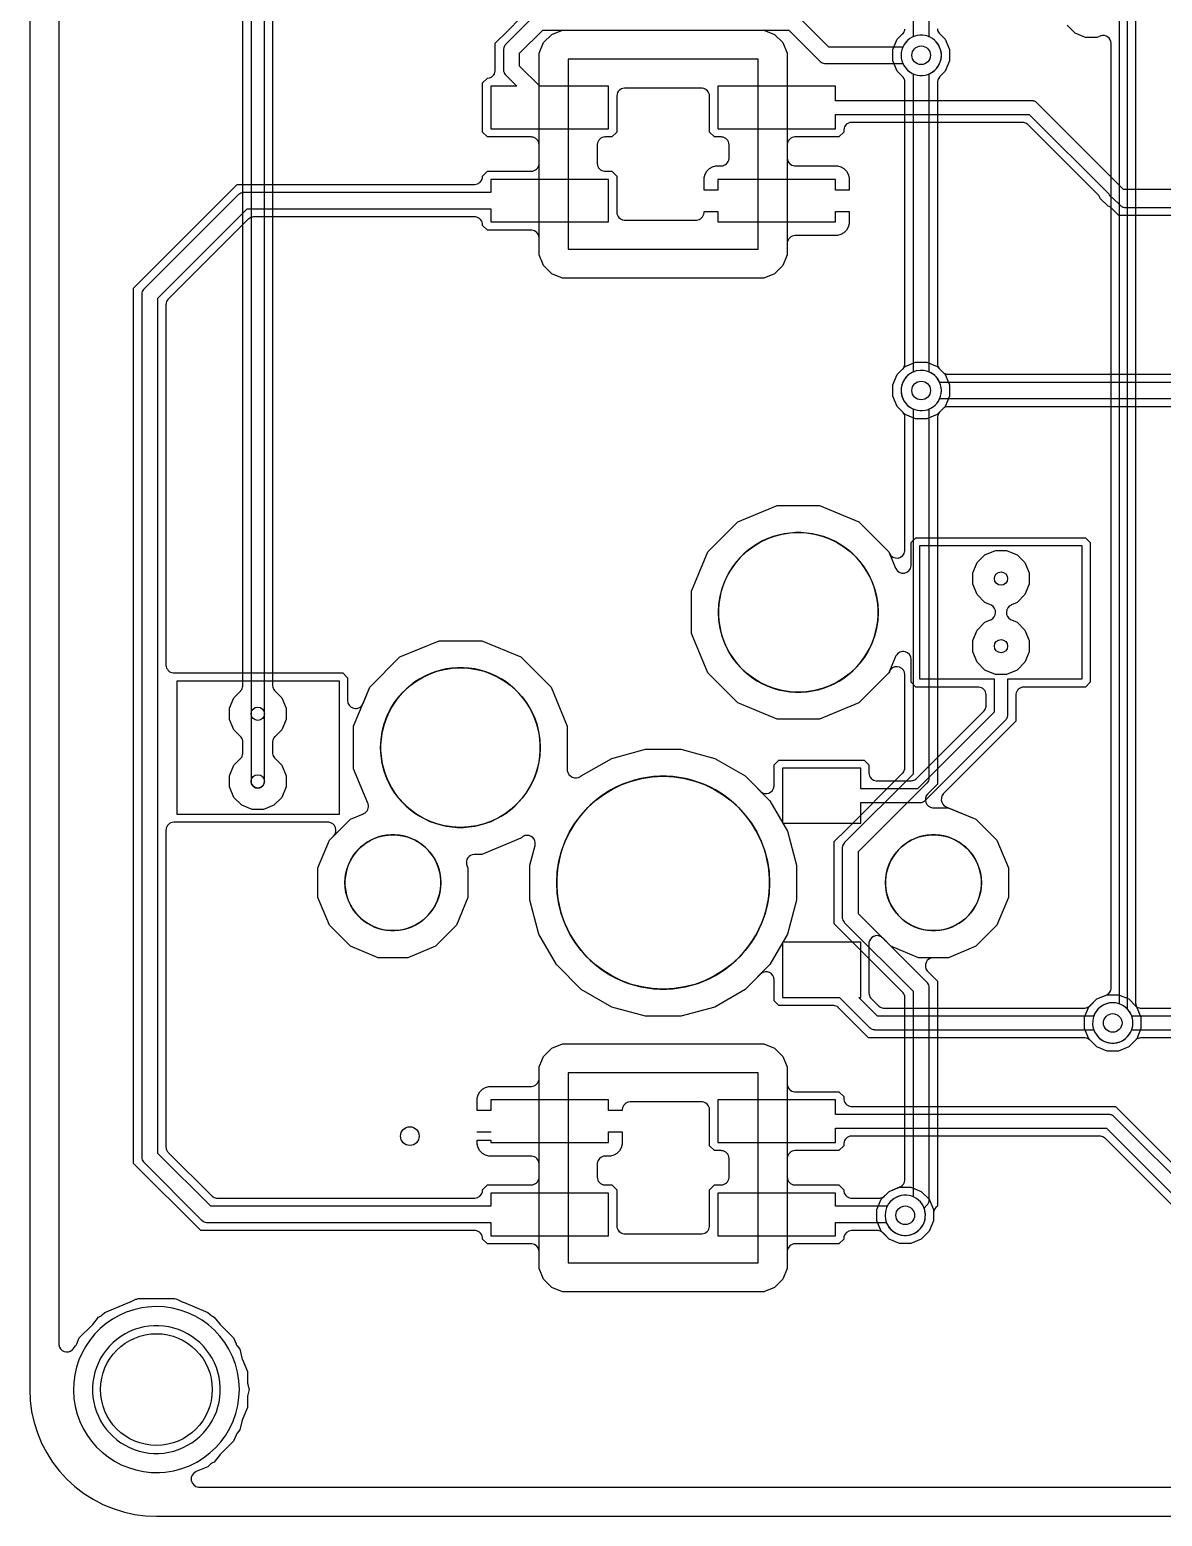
# Model space of a CAD drawing. Header units: millimetres. Extents: x 7.1 to 88.1, y 7.1 to 104.8.
# Drawn here: x 7.14 to 28.43, y 7.14 to 35.08 of the extents above; entities that cross this region are included whole.
import ezdxf

# ---------------------------------------------------------------- set-up
doc = ezdxf.new("R2010")
doc.units = ezdxf.units.MM

msp = doc.modelspace()

# ---------------------------------------------------------------- linework, layer by layer
at = {"layer": '16_copper'}
for points in [[(7.69, 81.446), (7.69, 10.384), (7.691, 10.373), (7.691, 10.363, 0.599428), (7.943, 10.27), (7.951, 10.277), (7.956, 10.283), (7.958, 10.284), (7.959, 10.285), (7.961, 10.288), (8.007, 10.346, 0.044492), (8.022, 10.369), (8.023, 10.371), (8.024, 10.372), (8.025, 10.374), (8.029, 10.383), (8.075, 10.494), (8.317, 10.736), (8.317, 10.736), (8.318, 10.737), (8.328, 10.748), (8.439, 10.887), (8.472, 10.903, 0.05857), (8.502, 10.922), (8.514, 10.933), (8.556, 10.975), (9.018, 11.166), (9.02, 11.167), (9.026, 11.17), (9.139, 11.224), (9.139, 11.224, 0.046958), (9.169, 11.23), (9.184, 11.235), (9.185, 11.235), (9.865, 11.235), (9.866, 11.235, 0.068651), (9.909, 11.224), (9.911, 11.224), (10.024, 11.17), (10.026, 11.169), (10.032, 11.166), (10.494, 10.975), (10.536, 10.933, 0.007853), (10.54, 10.929), (10.542, 10.928), (10.542, 10.927), (10.545, 10.925), (10.55, 10.922), (10.56, 10.913), (10.562, 10.912), (10.564, 10.911), (10.578, 10.903), (10.611, 10.887), (10.722, 10.748), (10.722, 10.748), (10.723, 10.747), (10.733, 10.736), (10.975, 10.494), (11.021, 10.383), (11.027, 10.371), (11.034, 10.359), (11.035, 10.357), (11.036, 10.356), (11.037, 10.354), (11.043, 10.346), (11.095, 10.281), (11.13, 10.124), (11.132, 10.12), (11.133, 10.115), (11.138, 10.1), (11.235, 9.865), (11.235, 9.681), (11.236, 9.672), (11.237, 9.663), (11.238, 9.653), (11.239, 9.651), (11.239, 9.65), (11.239, 9.648), (11.267, 9.525), (11.239, 9.402), (11.238, 9.393), (11.238, 9.391), (11.237, 9.389), (11.237, 9.389), (11.236, 9.384), (11.236, 9.374), (11.235, 9.372), (11.236, 9.371), (11.235, 9.369), (11.235, 9.185), (11.138, 8.95), (11.137, 8.945), (11.135, 8.941), (11.13, 8.926), (11.095, 8.769), (11.043, 8.704, 0.044499), (11.028, 8.681), (11.027, 8.679), (11.026, 8.678), (11.025, 8.676), (11.021, 8.667), (10.975, 8.556), (10.733, 8.314), (10.733, 8.314), (10.732, 8.313), (10.722, 8.302), (10.611, 8.163), (10.578, 8.147, 0.05857), (10.548, 8.128), (10.536, 8.117), (10.494, 8.075), (10.272, 7.983), (10.271, 7.983), (10.27, 7.982, 0.773607), (10.315, 7.691), (10.33, 7.69), (84.92, 7.69)], [(29.067, 12.538), (27.362, 14.243), (27.357, 14.247), (27.353, 14.251, 0.153125), (27.27, 14.287), (27.254, 14.288), (22.596, 14.288), (22.592, 14.287), (22.588, 14.288, 0.370187), (22.444, 14.151), (22.443, 14.135), (22.443, 14.104), (22.354, 14.015), (21.534, 14.015), (21.531, 14.014), (21.527, 14.015, 0.370187), (21.383, 13.878), (21.382, 13.862), (21.382, 13.522), (21.382, 13.518), (21.382, 13.514, 0.370187), (21.519, 13.37), (21.534, 13.37), (22.354, 13.37), (22.443, 13.28), (22.443, 13.274, 0.384459), (22.58, 13.123), (22.596, 13.122), (23.108, 13.122), (23.114, 13.123), (23.12, 13.122, 0.153128), (23.205, 13.156), (23.216, 13.167), (23.299, 13.25), (23.494, 13.331), (23.706, 13.331), (23.901, 13.25), (24.05, 13.101), (24.131, 12.906), (24.131, 12.694), (24.05, 12.499), (23.901, 12.35), (23.706, 12.269), (23.494, 12.269), (23.299, 12.35), (23.182, 12.468), (23.177, 12.471), (23.173, 12.476, 0.153125), (23.09, 12.512), (23.074, 12.512), (22.596, 12.512), (22.592, 12.512), (22.588, 12.512, 0.334692), (22.448, 12.394), (22.445, 12.383), (22.445, 12.379), (22.444, 12.376), (22.443, 12.36), (22.443, 12.354), (22.354, 12.265), (21.534, 12.265), (21.531, 12.264), (21.527, 12.265, 0.370187), (21.383, 12.128), (21.382, 12.112), (21.382, 11.798), (21.299, 11.597), (21.145, 11.443), (20.945, 11.36), (17.155, 11.36), (16.955, 11.443), (16.801, 11.597), (16.718, 11.798), (16.718, 12.112), (16.718, 12.115), (16.718, 12.117), (16.718, 12.118), (16.718, 12.12, 0.370187), (16.581, 12.264), (16.566, 12.265), (15.746, 12.265), (15.657, 12.354), (15.657, 12.36, 0.384459), (15.52, 12.512), (15.504, 12.512), (10.357, 12.512), (9.095, 13.774), (9.095, 30.226), (11.041, 32.172), (15.504, 32.172), (15.508, 32.172), (15.512, 32.172, 0.334692), (15.652, 32.29), (15.655, 32.301), (15.655, 32.305), (15.656, 32.309), (15.657, 32.324), (15.657, 32.33), (15.746, 32.42), (16.566, 32.42), (16.569, 32.42), (16.573, 32.42, 0.370187), (16.717, 32.556), (16.718, 32.572), (16.718, 32.912), (16.718, 32.916), (16.718, 32.92, 0.370187), (16.581, 33.064), (16.566, 33.065), (15.746, 33.065), (15.657, 33.154), (15.657, 34.08), (15.746, 34.17), (15.747, 34.17), (15.75, 34.17, 0.370187), (15.894, 34.306), (15.895, 34.322), (15.895, 34.826), (16.118, 35.049), (16.118, 35.049), (16.377, 35.308)], [(16.619, 35.334), (16.092, 34.808), (16.089, 34.803), (16.084, 34.799, 0.153125), (16.048, 34.716), (16.048, 34.7), (16.048, 34.334), (16.048, 34.328), (16.048, 34.323, 0.153128), (16.082, 34.238), (16.092, 34.226), (16.301, 34.017), (15.809, 34.017), (15.809, 33.217), (18.025, 33.217), (18.025, 34.017), (16.733, 34.017), (16.352, 34.397), (16.352, 34.637), (16.79, 35.074), (21.41, 35.074), (21.992, 34.492), (21.997, 34.489), (22.001, 34.484, 0.153125), (22.084, 34.448), (22.1, 34.448), (23.554, 34.448), (23.56, 34.432, 1), (24.24, 34.768), (24.215, 34.811, 0.577351), (23.56, 34.768), (23.554, 34.752), (22.163, 34.752), (21.581, 35.334)], [(34.554, 31.588), (27.617, 31.588), (27.478, 31.727), (27.474, 31.73), (27.472, 31.732), (27.472, 31.732), (27.47, 31.735, 0.091281), (27.416, 31.764), (27.411, 31.765), (27.266, 31.911), (27.265, 31.912, 0.101417), (27.237, 31.967), (27.227, 31.978), (27.226, 31.979), (25.912, 33.293), (25.907, 33.297), (25.903, 33.301, 0.153125), (25.82, 33.337), (25.804, 33.338), (22.596, 33.338), (22.592, 33.337), (22.588, 33.338, 0.370187), (22.444, 33.201), (22.443, 33.185), (22.443, 33.154), (22.354, 33.065), (21.534, 33.065), (21.531, 33.064), (21.527, 33.065, 0.370187), (21.383, 32.928), (21.382, 32.912), (21.382, 32.674), (21.382, 32.67), (21.382, 32.666, 0.370187), (21.519, 32.522), (21.534, 32.521), (22.324, 32.521), (22.389, 32.504), (22.447, 32.47), (22.494, 32.423), (22.528, 32.365), (22.545, 32.301), (22.545, 32.067), (22.291, 32.067), (22.291, 32.267), (20.075, 32.267), (20.075, 32.067), (19.821, 32.067), (19.821, 32.301), (19.838, 32.365), (19.872, 32.423), (19.919, 32.47), (19.977, 32.504), (20.042, 32.521), (20.137, 32.521), (20.141, 32.522), (20.145, 32.521, 0.370187), (20.289, 32.658), (20.29, 32.674), (20.29, 32.912), (20.289, 32.916), (20.29, 32.92, 0.370187), (20.153, 33.064), (20.137, 33.065), (20.012, 33.065), (19.923, 33.154), (19.923, 33.83), (19.922, 33.833), (19.922, 33.837, 0.370187), (19.786, 33.981), (19.77, 33.982), (18.33, 33.982), (18.326, 33.982), (18.322, 33.982, 0.370187), (18.178, 33.845), (18.177, 33.83), (18.177, 33.154), (18.088, 33.065), (17.963, 33.065), (17.959, 33.064), (17.955, 33.065, 0.370187), (17.811, 32.928), (17.81, 32.912), (17.81, 32.572), (17.811, 32.568), (17.81, 32.564, 0.370187), (17.947, 32.42), (17.963, 32.42), (18.088, 32.42), (18.177, 32.33), (18.177, 31.655), (18.178, 31.651), (18.178, 31.647, 0.370187), (18.314, 31.503), (18.33, 31.502), (19.669, 31.502), (19.672, 31.503), (19.676, 31.503, 0.370187), (19.82, 31.639), (19.821, 31.655), (19.821, 31.667), (20.075, 31.667), (20.075, 31.467), (22.291, 31.467), (22.291, 31.667), (22.545, 31.667), (22.545, 31.434), (22.528, 31.369), (22.494, 31.311), (22.447, 31.264), (22.389, 31.23), (22.324, 31.213), (21.534, 31.213), (21.531, 31.213), (21.527, 31.213, 0.370187), (21.383, 31.076), (21.382, 31.061), (21.382, 30.848), (21.299, 30.647), (21.145, 30.493), (20.945, 30.41), (17.155, 30.41), (16.955, 30.493), (16.801, 30.647), (16.718, 30.848), (16.718, 31.162), (16.718, 31.165), (16.718, 31.167), (16.718, 31.168), (16.718, 31.17, 0.370187), (16.581, 31.314), (16.566, 31.315), (15.746, 31.315), (15.657, 31.404), (15.657, 31.41, 0.384459), (15.52, 31.562), (15.504, 31.562), (11.357, 31.562), (11.351, 31.562), (11.345, 31.562, 0.153128), (11.26, 31.528), (11.249, 31.518), (9.749, 30.018), (9.746, 30.014), (9.742, 30.01, 0.153125), (9.706, 29.926), (9.705, 29.911), (9.705, 23.145), (9.705, 23.141), (9.705, 23.137, 0.370187), (9.842, 22.993), (9.857, 22.992), (13.028, 22.992), (13.117, 22.903), (13.117, 22.479), (13.117, 22.478), (13.117, 22.477, 0.773611), (13.404, 22.406), (13.411, 22.421), (13.538, 22.727), (14.103, 23.292), (14.841, 23.598), (15.639, 23.598), (16.377, 23.292), (16.942, 22.727), (17.248, 21.989), (17.248, 21.163), (17.248, 21.161), (17.248, 21.159, 0.54334), (17.497, 21.045), (17.508, 21.055), (17.51, 21.057), (18.082, 21.387), (18.72, 21.558), (19.38, 21.558), (20.018, 21.387), (20.59, 21.057), (20.877, 20.77), (20.878, 20.769), (20.88, 20.767, 0.622974), (21.136, 20.862), (21.137, 20.878), (21.137, 21.267), (21.226, 21.356), (22.827, 21.356), (22.916, 21.267), (22.916, 21.117), (22.916, 21.113), (22.916, 21.109, 0.370187), (23.053, 20.965), (23.068, 20.964), (23.706, 20.964), (23.712, 20.965), (23.718, 20.965, 0.153128), (23.802, 20.999), (23.814, 21.009), (25.076, 22.271), (25.08, 22.276), (25.084, 22.279, 0.153125), (25.12, 22.363), (25.121, 22.379), (25.121, 22.575), (25.12, 22.579), (25.12, 22.583, 0.370187), (24.984, 22.727), (24.968, 22.728), (23.802, 22.728), (23.713, 22.817), (23.713, 23.241), (23.713, 23.242), (23.713, 23.243, 0.773611), (23.426, 23.314), (23.419, 23.299), (23.292, 22.993), (22.727, 22.428), (21.989, 22.122), (21.191, 22.122), (20.453, 22.428), (19.888, 22.993), (19.582, 23.731), (19.582, 24.529), (19.888, 25.267), (20.453, 25.832), (21.191, 26.138), (21.989, 26.138), (22.727, 25.832), (23.292, 25.267), (23.419, 24.961), (23.42, 24.96), (23.42, 24.959, 0.773607), (23.712, 25.003), (23.713, 25.019), (23.713, 25.443), (23.802, 25.532), (26.986, 25.532), (27.075, 25.443), (27.075, 22.817), (26.986, 22.728), (25.832, 22.728), (25.828, 22.727), (25.824, 22.727, 0.370187), (25.68, 22.591), (25.679, 22.575), (25.679, 22.084), (24.314, 20.719), (24.313, 20.717), (24.311, 20.716, 0.556469), (24.406, 20.46), (24.409, 20.459), (24.928, 20.244), (25.324, 19.848), (25.539, 19.33), (25.539, 18.77), (25.324, 18.252), (24.928, 17.856), (24.41, 17.641), (23.85, 17.641), (23.332, 17.856), (23.176, 18.012), (23.175, 18.013), (23.173, 18.014), (23.171, 18.016), (23.171, 18.016), (23.171, 18.016), (23.163, 18.022), (23.152, 18.031, 0.562966), (22.917, 17.919), (22.916, 17.904), (22.916, 16.984), (22.916, 16.981, 0.007349), (22.916, 16.976), (22.916, 16.972, 0.153128), (22.95, 16.888), (22.961, 16.876), (23.098, 16.739), (23.102, 16.735), (23.106, 16.731, 0.153125), (23.19, 16.695), (23.205, 16.694), (26.966, 16.694), (26.972, 16.695), (26.977, 16.695, 0.153128), (27.062, 16.729), (27.074, 16.739), (27.199, 16.865), (27.394, 16.946), (27.606, 16.946), (27.801, 16.865), (27.926, 16.739), (27.931, 16.735), (27.935, 16.731, 0.153125), (28.018, 16.695), (28.034, 16.694), (36.595, 16.694)], [(34.859, 32.076), (27.703, 32.076), (26.073, 33.707), (26.068, 33.71), (26.065, 33.714, 0.11143), (26.015, 33.74), (26.008, 33.741), (25.998, 33.743), (25.989, 33.743), (25.983, 33.744), (22.291, 33.744), (22.291, 34.017), (20.075, 34.017), (20.075, 33.217), (22.291, 33.217), (22.291, 33.49), (25.93, 33.49), (27.424, 31.996), (27.424, 31.994, 0.15988), (27.479, 31.927), (27.488, 31.925), (27.495, 31.924), (27.496, 31.924), (27.643, 31.777), (27.647, 31.774), (27.651, 31.77, 0.11143), (27.701, 31.744), (27.708, 31.743), (27.718, 31.741), (27.726, 31.741), (27.733, 31.74), (34.859, 31.74)], [(42.891, 27.995), (24.409, 27.995), (24.403, 27.995), (24.397, 27.995, 0.153128), (24.313, 27.961), (24.301, 27.951), (24.201, 27.85), (24.006, 27.769), (23.794, 27.769), (23.599, 27.85), (23.45, 27.999), (23.369, 28.194), (23.369, 28.406), (23.45, 28.601), (23.599, 28.75), (23.794, 28.831), (24.006, 28.831), (24.201, 28.75), (24.301, 28.649), (24.305, 28.646), (24.309, 28.642, 0.153125), (24.393, 28.606), (24.409, 28.605), (42.891, 28.605)], [(62.225, 28.452), (43.746, 28.452), (43.74, 28.468, 0.621842), (43.06, 28.468), (43.054, 28.452), (24.246, 28.452), (24.24, 28.468, 1), (23.56, 28.132), (23.585, 28.089, 0.267948), (23.925, 27.922), (23.974, 27.928, 0.233169), (24.24, 28.132), (24.246, 28.148), (43.054, 28.148), (43.06, 28.132, 0.621842), (43.74, 28.132), (43.746, 28.148), (62.318, 28.148)], [(35.831, 16.136), (28.034, 16.136), (28.028, 16.135), (28.023, 16.135, 0.153128), (27.938, 16.101), (27.926, 16.091), (27.801, 15.965), (27.606, 15.884), (27.394, 15.884), (27.199, 15.965), (27.074, 16.091), (27.069, 16.095), (27.065, 16.099, 0.153125), (26.982, 16.135), (26.966, 16.136), (22.911, 16.136), (22.347, 16.699), (22.343, 16.703), (22.339, 16.707, 0.153125), (22.255, 16.743), (22.239, 16.744), (21.226, 16.744), (21.137, 16.833), (21.137, 17.222), (21.137, 17.224), (21.137, 17.226, 0.622974), (20.889, 17.341), (20.877, 17.33), (20.59, 17.043), (20.018, 16.713), (19.38, 16.542), (18.72, 16.542), (18.082, 16.713), (17.51, 17.043), (17.043, 17.51), (16.713, 18.082), (16.542, 18.72), (16.542, 19.38), (16.641, 19.749), (16.642, 19.755), (16.644, 19.761, 0.541065), (16.458, 19.936), (16.452, 19.935), (16.443, 19.932), (16.435, 19.929, 0.063321), (16.397, 19.907), (16.386, 19.896), (16.377, 19.888), (15.639, 19.582), (15.503, 19.582), (15.5, 19.582), (15.497, 19.582, 0.484479), (15.356, 19.389), (15.357, 19.386), (15.362, 19.371), (15.379, 19.33), (15.379, 18.77), (15.164, 18.252), (14.768, 17.856), (14.25, 17.641), (13.69, 17.641), (13.172, 17.856), (12.776, 18.252), (12.561, 18.77), (12.561, 19.33), (12.776, 19.848), (12.855, 19.927), (12.856, 19.928), (12.857, 19.929), (12.857, 19.93), (12.858, 19.93, 0.622974), (12.763, 20.187), (12.747, 20.188), (9.857, 20.188), (9.853, 20.187), (9.85, 20.187, 0.370187), (9.706, 20.051), (9.705, 20.035), (9.705, 14.089), (9.705, 14.086), (9.705, 14.083), (9.705, 14.081), (9.705, 14.078, 0.031917), (9.708, 14.059), (9.709, 14.054), (9.71, 14.053), (9.71, 14.052), (9.711, 14.048, 0.101648), (9.739, 13.993), (9.749, 13.982), (10.564, 13.167), (10.569, 13.163), (10.573, 13.159, 0.153125), (10.657, 13.123), (10.672, 13.122), (15.504, 13.122), (15.508, 13.122), (15.512, 13.122, 0.334692), (15.652, 13.24), (15.655, 13.251), (15.655, 13.255), (15.656, 13.259), (15.657, 13.274), (15.657, 13.28), (15.746, 13.37), (16.566, 13.37), (16.569, 13.37), (16.573, 13.37, 0.370187), (16.717, 13.506), (16.718, 13.522), (16.718, 13.761), (16.718, 13.765), (16.718, 13.768, 0.370187), (16.581, 13.912), (16.566, 13.913), (15.776, 13.913), (15.711, 13.93), (15.653, 13.964), (15.606, 14.011), (15.572, 14.069), (15.555, 14.134), (15.555, 14.211), (15.809, 14.211), (15.809, 14.167), (18.025, 14.167), (18.025, 14.367), (18.279, 14.367), (18.279, 14.134), (18.262, 14.069), (18.228, 14.011), (18.181, 13.964), (18.123, 13.93), (18.058, 13.913), (17.963, 13.913), (17.959, 13.913), (17.955, 13.913, 0.370187), (17.811, 13.776), (17.81, 13.761), (17.81, 13.522), (17.811, 13.518), (17.81, 13.514, 0.370187), (17.947, 13.37), (17.963, 13.37), (18.088, 13.37), (18.177, 13.28), (18.177, 12.605), (18.178, 12.601), (18.178, 12.597, 0.370187), (18.314, 12.453), (18.33, 12.452), (19.77, 12.452), (19.774, 12.453), (19.778, 12.453, 0.370187), (19.922, 12.589), (19.923, 12.605), (19.923, 13.28), (20.012, 13.37), (20.137, 13.37), (20.141, 13.37), (20.145, 13.37, 0.370187), (20.289, 13.506), (20.29, 13.522), (20.29, 13.862), (20.289, 13.866), (20.29, 13.87, 0.370187), (20.153, 14.014), (20.137, 14.015), (20.012, 14.015), (19.923, 14.104), (19.923, 14.78), (19.922, 14.783), (19.922, 14.787, 0.370187), (19.786, 14.931), (19.77, 14.932), (18.431, 14.932), (18.428, 14.932), (18.424, 14.932, 0.370187), (18.28, 14.795), (18.279, 14.78), (18.279, 14.767), (18.025, 14.767), (18.025, 14.967), (15.809, 14.967), (15.809, 14.767), (15.555, 14.767), (15.555, 15.001), (15.572, 15.065), (15.606, 15.123), (15.653, 15.17), (15.711, 15.204), (15.776, 15.221), (16.566, 15.221), (16.569, 15.222), (16.573, 15.221, 0.370187), (16.717, 15.358), (16.718, 15.374), (16.718, 15.587), (16.801, 15.787), (16.955, 15.941), (17.155, 16.024), (20.945, 16.024), (21.145, 15.941), (21.299, 15.787), (21.382, 15.587), (21.382, 15.272), (21.382, 15.268), (21.382, 15.264, 0.370187), (21.519, 15.12), (21.534, 15.12), (22.354, 15.12), (22.443, 15.03), (22.443, 14.999, 0.384459), (22.58, 14.847), (22.596, 14.847), (27.549, 14.847), (29.122, 13.273)], [(41.77, 16.542), (27.857, 16.542), (27.84, 16.583, 0.621842), (27.16, 16.583), (27.143, 16.542), (23.079, 16.542), (22.725, 16.896), (22.764, 16.896), (22.764, 17.934), (21.29, 17.934), (21.29, 16.896), (22.365, 16.896), (22.937, 16.325), (22.941, 16.322), (22.945, 16.318, 0.11143), (22.994, 16.292), (23.002, 16.291), (23.011, 16.289), (23.02, 16.289), (23.027, 16.288), (27.143, 16.288), (27.16, 16.247, 0.621842), (27.84, 16.247), (27.857, 16.288), (78.177, 16.288)], [(29.103, 13.076), (27.523, 14.657), (27.518, 14.66), (27.515, 14.664, 0.11143), (27.465, 14.69), (27.458, 14.691), (27.448, 14.693), (27.439, 14.693), (27.433, 14.694), (22.291, 14.694), (22.291, 14.967), (20.075, 14.967), (20.075, 14.167), (22.291, 14.167), (22.291, 14.44), (27.38, 14.44), (29.093, 12.727)]]:
    msp.add_lwpolyline(points, format="xyb", dxfattribs=at)
for points in [[(18.025, 13.217), (15.809, 13.217), (15.809, 12.97), (10.546, 12.97), (9.552, 13.963), (9.552, 30.037), (11.23, 31.715), (15.809, 31.715), (15.809, 31.467), (18.025, 31.467), (18.025, 32.267), (15.809, 32.267), (15.809, 32.02), (11.167, 32.02), (11.161, 32.019), (11.156, 32.019, 0.153128), (11.071, 31.985), (11.059, 31.975), (9.292, 30.208), (9.289, 30.203), (9.284, 30.199, 0.153125), (9.248, 30.116), (9.248, 30.1), (9.248, 13.9), (9.248, 13.894), (9.248, 13.889, 0.153128), (9.282, 13.804), (9.292, 13.792), (10.375, 12.709), (10.379, 12.706), (10.383, 12.702, 0.153125), (10.467, 12.666), (10.483, 12.665), (15.809, 12.665), (15.809, 12.417), (18.025, 12.417)], [(22.764, 20.558), (23.885, 20.558), (23.89, 20.559), (23.896, 20.558, 0.111436), (23.949, 20.575), (23.955, 20.58), (23.963, 20.585), (23.97, 20.591), (23.975, 20.595), (25.49, 22.11), (25.493, 22.114), (25.497, 22.118, 0.11143), (25.523, 22.168), (25.524, 22.175), (25.526, 22.185), (25.526, 22.194), (25.527, 22.2), (25.527, 22.88), (26.923, 22.88), (26.923, 25.38), (23.865, 25.38), (23.865, 22.88), (25.273, 22.88), (25.273, 22.253), (23.832, 20.812), (22.764, 20.812), (22.764, 21.204), (21.29, 21.204), (21.29, 20.166), (22.764, 20.166)], [(22.291, 12.665), (23.247, 12.665), (23.26, 12.632, 1), (23.94, 12.968), (23.915, 13.011, 0.57537), (23.261, 12.97), (22.291, 12.97), (22.291, 13.217), (20.075, 13.217), (20.075, 12.417), (22.291, 12.417)], [(9.692, 7.975, 1), (9.358, 11.075), (9.248, 11.059, 0.931033), (9.581, 7.967)]]:
    msp.add_lwpolyline(points, format="xyb", close=True, dxfattribs=at)
for points in [[(12.965, 22.84), (9.907, 22.84), (9.907, 20.34), (12.965, 20.34)], [(15.809, 14.364), (15.555, 14.364), (15.555, 14.367), (15.809, 14.367)]]:
    msp.add_lwpolyline(points, close=True, dxfattribs=at)
at = {"layer": '1_copper'}
for points in [[(11.303, 83.911), (11.303, 20.955), (11.306, 20.927, 0.785533), (11.553, 20.923), (11.557, 20.955), (11.557, 83.859)], [(7.69, 81.446), (7.69, 10.384), (7.691, 10.373), (7.691, 10.363, 0.599379), (7.943, 10.27), (7.951, 10.277), (7.956, 10.283), (7.958, 10.284), (7.959, 10.285), (7.961, 10.288), (8.007, 10.346, 0.044496), (8.022, 10.369), (8.023, 10.371), (8.024, 10.372), (8.025, 10.374), (8.029, 10.383), (8.075, 10.494), (8.317, 10.736), (8.317, 10.736), (8.318, 10.737), (8.328, 10.748), (8.439, 10.887), (8.472, 10.903, 0.058551), (8.502, 10.922), (8.514, 10.933), (8.556, 10.975), (9.018, 11.166), (9.02, 11.167), (9.026, 11.17), (9.139, 11.224), (9.139, 11.224, 0.046958), (9.169, 11.23), (9.184, 11.235), (9.185, 11.235), (9.865, 11.235), (9.866, 11.235, 0.068651), (9.909, 11.224), (9.911, 11.224), (10.024, 11.17), (10.026, 11.169), (10.032, 11.166), (10.494, 10.975), (10.536, 10.933, 0.007835), (10.54, 10.929), (10.542, 10.928), (10.542, 10.927), (10.545, 10.925), (10.55, 10.921), (10.56, 10.913), (10.562, 10.912), (10.564, 10.911), (10.578, 10.903), (10.611, 10.887), (10.722, 10.748), (10.722, 10.748), (10.723, 10.747), (10.733, 10.736), (10.975, 10.494), (11.021, 10.383), (11.027, 10.371), (11.034, 10.359), (11.035, 10.357), (11.036, 10.356), (11.037, 10.354), (11.043, 10.346), (11.095, 10.281), (11.13, 10.124), (11.132, 10.12), (11.133, 10.115), (11.138, 10.1), (11.235, 9.865), (11.235, 9.681), (11.236, 9.672), (11.237, 9.663), (11.238, 9.653), (11.239, 9.651), (11.239, 9.65), (11.239, 9.648), (11.267, 9.525), (11.239, 9.402), (11.238, 9.393), (11.238, 9.391), (11.237, 9.389), (11.237, 9.389), (11.236, 9.384), (11.236, 9.374), (11.235, 9.372), (11.236, 9.371), (11.235, 9.369), (11.235, 9.185), (11.138, 8.95), (11.137, 8.945), (11.135, 8.941), (11.13, 8.926), (11.095, 8.769), (11.043, 8.704, 0.044511), (11.028, 8.681), (11.027, 8.679), (11.026, 8.678), (11.025, 8.676), (11.021, 8.667), (10.975, 8.556), (10.733, 8.314), (10.733, 8.314), (10.732, 8.313), (10.722, 8.302), (10.611, 8.163), (10.578, 8.147, 0.05857), (10.548, 8.128), (10.536, 8.117), (10.494, 8.075), (10.272, 7.983), (10.271, 7.983), (10.27, 7.982, 0.773607), (10.315, 7.691), (10.33, 7.69), (84.92, 7.69)], [(27.929, 45.095), (27.929, 16.797), (27.929, 16.79), (27.929, 16.784, 0.050692), (27.935, 16.754), (27.94, 16.739), (28.031, 16.521), (28.031, 16.309), (27.95, 16.114), (27.801, 15.965), (27.606, 15.884), (27.394, 15.884), (27.199, 15.965), (27.05, 16.114), (26.969, 16.309), (26.969, 16.521), (27.05, 16.716), (27.199, 16.865), (27.377, 16.938), (27.382, 16.941), (27.386, 16.942, 0.258803), (27.471, 17.064), (27.471, 17.079), (27.471, 34.819), (27.471, 34.822), (27.471, 34.825, 0.490286), (27.275, 34.965), (27.261, 34.96), (27.199, 34.934), (26.988, 34.934), (26.793, 35.015), (26.643, 35.164)], [(27.624, 44.968), (27.624, 16.773), (27.622, 16.774, 1), (27.378, 16.056), (27.426, 16.043, 0.065542), (27.525, 16.037), (27.574, 16.043, 0.534512), (27.815, 16.626), (27.785, 16.665), (27.776, 16.674), (27.776, 45)], [(11.709, 39.47), (11.709, 22.76), (11.71, 22.755), (11.71, 22.749, 0.153131), (11.744, 22.664), (11.754, 22.652), (11.88, 22.526), (11.961, 22.331), (11.961, 22.119), (11.88, 21.924), (11.754, 21.798), (11.75, 21.793), (11.746, 21.789, 0.153125), (11.71, 21.705), (11.709, 21.69), (11.709, 21.49), (11.71, 21.485), (11.71, 21.479, 0.153131), (11.744, 21.394), (11.754, 21.382), (11.88, 21.256), (11.961, 21.061), (11.961, 20.849), (11.88, 20.654), (11.731, 20.505), (11.536, 20.424), (11.324, 20.424), (11.129, 20.505), (10.98, 20.654), (10.899, 20.849), (10.899, 21.061), (10.98, 21.256), (11.106, 21.382), (11.11, 21.387), (11.114, 21.391, 0.153125), (11.15, 21.475), (11.151, 21.49), (11.151, 21.69), (11.15, 21.695), (11.15, 21.701, 0.153131), (11.116, 21.786), (11.106, 21.798), (10.98, 21.924), (10.899, 22.119), (10.899, 22.331), (10.98, 22.526), (11.106, 22.652), (11.11, 22.657), (11.114, 22.661, 0.153125), (11.15, 22.745), (11.151, 22.76), (11.151, 39.47)], [(23.748, 36.059), (23.748, 34.946), (23.732, 34.94, 0.621842), (23.732, 34.26), (23.748, 34.254), (23.748, 28.646), (23.732, 28.64, 0.621842), (23.732, 27.96), (23.748, 27.954), (23.748, 21.091), (22.461, 19.804), (22.457, 19.8), (22.453, 19.796, 0.153125), (22.417, 19.712), (22.416, 19.697), (22.416, 18.403), (22.417, 18.398), (22.417, 18.392, 0.153128), (22.451, 18.307), (22.461, 18.296), (23.748, 17.009), (23.748, 13.163), (23.737, 13.153), (23.722, 13.159), (23.674, 13.172, 1), (23.526, 12.428), (23.575, 12.422), (23.625, 12.422), (23.674, 12.428, 0.453094), (23.959, 12.922), (23.953, 12.937), (24.008, 12.992, 0.172365), (24.052, 13.084), (24.052, 13.1), (24.052, 17.072), (24.052, 17.078), (24.052, 17.084, 0.153128), (24.018, 17.168), (24.008, 17.18), (22.721, 18.466), (22.721, 19.634), (24.008, 20.92), (24.011, 20.925), (24.016, 20.928, 0.153125), (24.052, 21.012), (24.052, 21.028), (24.052, 27.954), (24.068, 27.96, 0.621842), (24.068, 28.64), (24.052, 28.646), (24.052, 34.254), (24.068, 34.26, 0.621842), (24.068, 34.94), (24.052, 34.946), (24.052, 36.122)], [(24.205, 35.097, 0.153128), (24.239, 35.013), (24.249, 35.001), (24.35, 34.901), (24.431, 34.706), (24.431, 34.494), (24.35, 34.299), (24.249, 34.199), (24.246, 34.195), (24.242, 34.191, 0.153125), (24.206, 34.107), (24.205, 34.091), (24.205, 28.809), (24.205, 28.803), (24.205, 28.797, 0.153128), (24.239, 28.713), (24.249, 28.701), (24.35, 28.601), (24.431, 28.406), (24.431, 28.194), (24.35, 27.999), (24.249, 27.899), (24.246, 27.895), (24.242, 27.891, 0.153125), (24.206, 27.807), (24.205, 27.791), (24.205, 20.902), (24.022, 20.719), (24.021, 20.717), (24.019, 20.716, 0.622974), (24.114, 20.46), (24.13, 20.459), (24.41, 20.459), (24.928, 20.244), (25.324, 19.848), (25.539, 19.33), (25.539, 18.77), (25.324, 18.252), (24.928, 17.856), (24.41, 17.641), (24.13, 17.641), (24.128, 17.641), (24.126, 17.641, 0.622974), (24.012, 17.393), (24.022, 17.381), (24.205, 17.198), (24.205, 12.974), (24.175, 12.944, 0.172365), (24.131, 12.852), (24.131, 12.836), (24.131, 12.694), (24.05, 12.499), (23.901, 12.35), (23.706, 12.269), (23.494, 12.269), (23.299, 12.35), (23.15, 12.499), (23.069, 12.694), (23.069, 12.906), (23.15, 13.101), (23.299, 13.25), (23.501, 13.333), (23.505, 13.336), (23.51, 13.337, 0.258803), (23.594, 13.459), (23.595, 13.474), (23.595, 16.883), (23.595, 16.888), (23.595, 16.894, 0.153128), (23.561, 16.979), (23.551, 16.991), (22.487, 18.054), (22.487, 18.054), (22.264, 18.277), (22.264, 19.823), (22.487, 20.046), (22.487, 20.046), (23.551, 21.109), (23.554, 21.114), (23.558, 21.118, 0.153125), (23.594, 21.202), (23.595, 21.217), (23.595, 22.958), (23.595, 22.959), (23.595, 22.96, 0.693282), (23.327, 23.056), (23.326, 23.056), (23.318, 23.044), (23.31, 23.032, 0.00268), (23.309, 23.03), (23.302, 23.016), (23.292, 22.993), (22.727, 22.428), (21.989, 22.122), (21.191, 22.122), (20.453, 22.428), (19.888, 22.993), (19.582, 23.731), (19.582, 24.529), (19.888, 25.267), (20.453, 25.832), (21.191, 26.138), (21.989, 26.138), (22.727, 25.832), (23.292, 25.267), (23.302, 25.244, 0.778625), (23.594, 25.287), (23.595, 25.302), (23.595, 27.791), (23.595, 27.797), (23.595, 27.803, 0.153128), (23.561, 27.887), (23.551, 27.899), (23.45, 27.999), (23.369, 28.194), (23.369, 28.406), (23.45, 28.601), (23.551, 28.701), (23.554, 28.705), (23.558, 28.709, 0.153125), (23.594, 28.793), (23.595, 28.809), (23.595, 34.091), (23.595, 34.097), (23.595, 34.103, 0.153128), (23.561, 34.187), (23.551, 34.199), (23.45, 34.299), (23.369, 34.494), (23.369, 34.706), (23.45, 34.901), (23.551, 35.001), (23.554, 35.005), (23.558, 35.009, 0.153125), (23.594, 35.093)]]:
    msp.add_lwpolyline(points, format="xyb", dxfattribs=at)
for points in [[(17.155, 30.41), (16.955, 30.493), (16.801, 30.647), (16.718, 30.848), (16.718, 34.637), (16.801, 34.837), (16.955, 34.991), (17.155, 35.074), (20.945, 35.074), (21.145, 34.991), (21.299, 34.837), (21.382, 34.637), (21.382, 30.848), (21.299, 30.647), (21.145, 30.493), (20.945, 30.41)], [(17.155, 11.36), (16.955, 11.443), (16.801, 11.597), (16.718, 11.798), (16.718, 15.587), (16.801, 15.787), (16.955, 15.941), (17.155, 16.024), (20.945, 16.024), (21.145, 15.941), (21.299, 15.787), (21.382, 15.587), (21.382, 11.798), (21.299, 11.597), (21.145, 11.443), (20.945, 11.36)]]:
    msp.add_lwpolyline(points, close=True, dxfattribs=at)
for points in [[(25.294, 22.964), (25.099, 23.045), (24.95, 23.194), (24.869, 23.389), (24.869, 23.601), (24.95, 23.796), (25.099, 23.945), (25.204, 23.989), (25.206, 23.99), (25.208, 23.991, 0.622972), (25.219, 24.264), (25.204, 24.271), (25.099, 24.315), (24.95, 24.464), (24.869, 24.659), (24.869, 24.871), (24.95, 25.066), (25.099, 25.215), (25.294, 25.296), (25.506, 25.296), (25.701, 25.215), (25.85, 25.066), (25.931, 24.871), (25.931, 24.659), (25.85, 24.464), (25.701, 24.315), (25.595, 24.271), (25.594, 24.27), (25.592, 24.269, 0.622972), (25.581, 23.996), (25.595, 23.989), (25.701, 23.945), (25.85, 23.796), (25.931, 23.601), (25.931, 23.389), (25.85, 23.194), (25.701, 23.045), (25.506, 22.964)], [(18.72, 16.542), (18.082, 16.713), (17.51, 17.043), (17.043, 17.51), (16.713, 18.082), (16.542, 18.72), (16.542, 19.38), (16.641, 19.749), (16.642, 19.755), (16.644, 19.761, 0.541052), (16.458, 19.936), (16.452, 19.935), (16.443, 19.932), (16.435, 19.929, 0.063321), (16.397, 19.907), (16.386, 19.896), (16.377, 19.888), (15.639, 19.582), (15.503, 19.582), (15.5, 19.582), (15.497, 19.582, 0.484479), (15.356, 19.389), (15.357, 19.386), (15.362, 19.371), (15.379, 19.33), (15.379, 18.77), (15.164, 18.252), (14.768, 17.856), (14.25, 17.641), (13.69, 17.641), (13.172, 17.856), (12.776, 18.252), (12.561, 18.77), (12.561, 19.33), (12.776, 19.848), (13.172, 20.244), (13.417, 20.346), (13.42, 20.348), (13.424, 20.349, 0.370187), (13.505, 20.53), (13.499, 20.545), (13.232, 21.191), (13.232, 21.989), (13.538, 22.727), (14.103, 23.292), (14.841, 23.598), (15.639, 23.598), (16.377, 23.292), (16.942, 22.727), (17.248, 21.989), (17.248, 21.163), (17.248, 21.161), (17.248, 21.159, 0.54334), (17.497, 21.045), (17.508, 21.055), (17.51, 21.057), (18.082, 21.387), (18.72, 21.558), (19.38, 21.558), (20.018, 21.387), (20.59, 21.057), (21.057, 20.59), (21.387, 20.018), (21.558, 19.38), (21.558, 18.72), (21.387, 18.082), (21.057, 17.51), (20.59, 17.043), (20.018, 16.713), (19.38, 16.542)], [(9.692, 7.975, 1), (9.358, 11.075), (9.248, 11.059, 0.931033), (9.581, 7.967)]]:
    msp.add_lwpolyline(points, format="xyb", close=True, dxfattribs=at)
at = {"layer": 'drills_NPTH'}
for centre, radius in [((21.59, 24.13), 1.5), ((15.24, 21.59), 1.5), ((19.05, 19.05), 2), ((13.97, 19.05), 0.901), ((24.13, 19.05), 0.901)]:
    msp.add_circle(centre, radius, dxfattribs=at)
at = {"layer": 'drills_PTH'}
for centre in [(25.4, 24.765), (25.4, 23.495), (11.43, 22.225), (11.43, 20.955)]:
    msp.add_circle(centre, 0.125, dxfattribs=at)
at = {"layer": 'drills_via_1_16'}
for centre, radius in [((23.9, 34.6), 0.175), ((23.9, 28.3), 0.175), ((27.5, 16.415), 0.175), ((14.288, 14.288), 0.175), ((23.6, 12.8), 0.175), ((9.525, 9.525), 1.05)]:
    msp.add_circle(centre, radius, dxfattribs=at)
at = {"layer": 'holes'}
for points in [[(17.264, 30.956), (20.836, 30.956), (20.836, 34.528), (17.264, 34.528), (17.264, 30.956)], [(20.09, 24.076), (20.098, 23.97), (20.113, 23.864), (20.136, 23.759), (20.166, 23.656), (20.203, 23.556), (20.248, 23.458), (20.299, 23.364), (20.357, 23.274), (20.421, 23.188), (20.491, 23.107), (20.567, 23.031), (20.648, 22.961), (20.734, 22.897), (20.824, 22.839), (20.918, 22.788), (21.016, 22.743), (21.116, 22.706), (21.219, 22.676), (21.324, 22.653), (21.43, 22.638), (21.536, 22.63), (21.644, 22.63), (21.75, 22.638), (21.857, 22.653), (21.961, 22.676), (22.064, 22.706), (22.164, 22.743), (22.262, 22.788), (22.356, 22.839), (22.446, 22.897), (22.532, 22.961), (22.613, 23.031), (22.689, 23.107), (22.759, 23.188), (22.823, 23.274), (22.881, 23.364), (22.932, 23.458), (22.977, 23.556), (23.014, 23.656), (23.044, 23.759), (23.067, 23.864), (23.082, 23.97), (23.09, 24.076), (23.09, 24.184), (23.082, 24.29), (23.067, 24.396), (23.044, 24.501), (23.014, 24.604), (22.977, 24.704), (22.932, 24.802), (22.881, 24.896), (22.823, 24.986), (22.759, 25.072), (22.689, 25.153), (22.613, 25.229), (22.532, 25.299), (22.446, 25.363), (22.356, 25.421), (22.262, 25.472), (22.164, 25.517), (22.064, 25.554), (21.961, 25.584), (21.857, 25.607), (21.75, 25.622), (21.644, 25.63), (21.536, 25.63), (21.43, 25.622), (21.324, 25.607), (21.219, 25.584), (21.116, 25.554), (21.016, 25.517), (20.918, 25.472), (20.824, 25.421), (20.734, 25.363), (20.648, 25.299), (20.567, 25.229), (20.491, 25.153), (20.421, 25.072), (20.357, 24.986), (20.299, 24.896), (20.248, 24.802), (20.203, 24.704), (20.166, 24.604), (20.136, 24.501), (20.113, 24.396), (20.098, 24.29), (20.09, 24.184), (20.09, 24.076)], [(13.74, 21.536), (13.748, 21.43), (13.763, 21.324), (13.786, 21.219), (13.816, 21.116), (13.853, 21.016), (13.898, 20.918), (13.949, 20.824), (14.007, 20.734), (14.071, 20.648), (14.141, 20.567), (14.217, 20.491), (14.298, 20.421), (14.384, 20.357), (14.474, 20.299), (14.568, 20.248), (14.666, 20.203), (14.766, 20.166), (14.869, 20.136), (14.974, 20.113), (15.08, 20.098), (15.186, 20.09), (15.294, 20.09), (15.4, 20.098), (15.507, 20.113), (15.611, 20.136), (15.714, 20.166), (15.814, 20.203), (15.912, 20.248), (16.006, 20.299), (16.096, 20.357), (16.182, 20.421), (16.263, 20.491), (16.339, 20.567), (16.409, 20.648), (16.473, 20.734), (16.531, 20.824), (16.582, 20.918), (16.627, 21.016), (16.664, 21.116), (16.694, 21.219), (16.717, 21.324), (16.732, 21.43), (16.74, 21.536), (16.74, 21.644), (16.732, 21.75), (16.717, 21.857), (16.694, 21.961), (16.664, 22.064), (16.627, 22.164), (16.582, 22.262), (16.531, 22.356), (16.473, 22.446), (16.409, 22.532), (16.339, 22.613), (16.263, 22.689), (16.182, 22.759), (16.096, 22.823), (16.006, 22.881), (15.912, 22.932), (15.814, 22.977), (15.714, 23.014), (15.611, 23.044), (15.507, 23.067), (15.4, 23.082), (15.294, 23.09), (15.186, 23.09), (15.08, 23.082), (14.974, 23.067), (14.869, 23.044), (14.766, 23.014), (14.666, 22.977), (14.568, 22.932), (14.474, 22.881), (14.384, 22.823), (14.298, 22.759), (14.217, 22.689), (14.141, 22.613), (14.071, 22.532), (14.007, 22.446), (13.949, 22.356), (13.898, 22.262), (13.853, 22.164), (13.816, 22.064), (13.786, 21.961), (13.763, 21.857), (13.748, 21.75), (13.74, 21.644), (13.74, 21.536)], [(17.05, 18.99), (17.057, 18.869), (17.072, 18.749), (17.094, 18.63), (17.123, 18.513), (17.159, 18.397), (17.201, 18.284), (17.251, 18.174), (17.307, 18.067), (17.37, 17.964), (17.438, 17.864), (17.513, 17.769), (17.593, 17.679), (17.679, 17.593), (17.769, 17.513), (17.864, 17.438), (17.964, 17.37), (18.067, 17.307), (18.174, 17.251), (18.284, 17.201), (18.397, 17.159), (18.513, 17.123), (18.63, 17.094), (18.749, 17.072), (18.869, 17.057), (18.99, 17.05), (19.11, 17.05), (19.231, 17.057), (19.351, 17.072), (19.47, 17.094), (19.587, 17.123), (19.703, 17.159), (19.816, 17.201), (19.926, 17.251), (20.033, 17.307), (20.136, 17.37), (20.236, 17.438), (20.331, 17.513), (20.421, 17.593), (20.507, 17.679), (20.587, 17.769), (20.662, 17.864), (20.73, 17.964), (20.793, 18.067), (20.849, 18.174), (20.899, 18.284), (20.941, 18.397), (20.977, 18.513), (21.006, 18.63), (21.028, 18.749), (21.043, 18.869), (21.05, 18.99), (21.05, 19.11), (21.043, 19.231), (21.028, 19.351), (21.006, 19.47), (20.977, 19.587), (20.941, 19.703), (20.899, 19.816), (20.849, 19.926), (20.793, 20.033), (20.73, 20.136), (20.662, 20.236), (20.587, 20.331), (20.507, 20.421), (20.421, 20.507), (20.331, 20.587), (20.236, 20.662), (20.136, 20.73), (20.033, 20.793), (19.926, 20.849), (19.816, 20.899), (19.703, 20.941), (19.587, 20.977), (19.47, 21.006), (19.351, 21.028), (19.231, 21.043), (19.11, 21.05), (18.99, 21.05), (18.869, 21.043), (18.749, 21.028), (18.63, 21.006), (18.513, 20.977), (18.397, 20.941), (18.284, 20.899), (18.174, 20.849), (18.067, 20.793), (17.964, 20.73), (17.864, 20.662), (17.769, 20.587), (17.679, 20.507), (17.593, 20.421), (17.513, 20.331), (17.438, 20.236), (17.37, 20.136), (17.307, 20.033), (17.251, 19.926), (17.201, 19.816), (17.159, 19.703), (17.123, 19.587), (17.094, 19.47), (17.072, 19.351), (17.057, 19.231), (17.05, 19.11), (17.05, 18.99)], [(13.069, 19.011), (13.076, 18.932), (13.09, 18.855), (13.11, 18.779), (13.137, 18.705), (13.17, 18.634), (13.21, 18.566), (13.255, 18.501), (13.305, 18.441), (13.361, 18.385), (13.421, 18.335), (13.486, 18.29), (13.554, 18.25), (13.625, 18.217), (13.699, 18.19), (13.775, 18.17), (13.852, 18.156), (13.931, 18.149), (14.009, 18.149), (14.088, 18.156), (14.165, 18.17), (14.241, 18.19), (14.315, 18.217), (14.386, 18.25), (14.454, 18.29), (14.519, 18.335), (14.579, 18.385), (14.635, 18.441), (14.685, 18.501), (14.73, 18.566), (14.77, 18.634), (14.803, 18.705), (14.83, 18.779), (14.85, 18.855), (14.864, 18.932), (14.871, 19.011), (14.871, 19.089), (14.864, 19.168), (14.85, 19.245), (14.83, 19.321), (14.803, 19.395), (14.77, 19.466), (14.73, 19.534), (14.685, 19.599), (14.635, 19.659), (14.579, 19.715), (14.519, 19.765), (14.454, 19.81), (14.386, 19.85), (14.315, 19.883), (14.241, 19.91), (14.165, 19.93), (14.088, 19.944), (14.009, 19.951), (13.931, 19.951), (13.852, 19.944), (13.775, 19.93), (13.699, 19.91), (13.625, 19.883), (13.554, 19.85), (13.486, 19.81), (13.421, 19.765), (13.361, 19.715), (13.305, 19.659), (13.255, 19.599), (13.21, 19.534), (13.17, 19.466), (13.137, 19.395), (13.11, 19.321), (13.09, 19.245), (13.076, 19.168), (13.069, 19.089), (13.069, 19.011)], [(23.229, 19.011), (23.236, 18.932), (23.25, 18.855), (23.27, 18.779), (23.297, 18.705), (23.33, 18.634), (23.37, 18.566), (23.415, 18.501), (23.465, 18.441), (23.521, 18.385), (23.581, 18.335), (23.646, 18.29), (23.714, 18.25), (23.785, 18.217), (23.859, 18.19), (23.935, 18.17), (24.012, 18.156), (24.091, 18.149), (24.169, 18.149), (24.248, 18.156), (24.325, 18.17), (24.401, 18.19), (24.475, 18.217), (24.546, 18.25), (24.614, 18.29), (24.679, 18.335), (24.739, 18.385), (24.795, 18.441), (24.845, 18.501), (24.89, 18.566), (24.93, 18.634), (24.963, 18.705), (24.99, 18.779), (25.01, 18.855), (25.024, 18.932), (25.031, 19.011), (25.031, 19.089), (25.024, 19.168), (25.01, 19.245), (24.99, 19.321), (24.963, 19.395), (24.93, 19.466), (24.89, 19.534), (24.845, 19.599), (24.795, 19.659), (24.739, 19.715), (24.679, 19.765), (24.614, 19.81), (24.546, 19.85), (24.475, 19.883), (24.401, 19.91), (24.325, 19.93), (24.248, 19.944), (24.169, 19.951), (24.091, 19.951), (24.012, 19.944), (23.935, 19.93), (23.859, 19.91), (23.785, 19.883), (23.714, 19.85), (23.646, 19.81), (23.581, 19.765), (23.521, 19.715), (23.465, 19.659), (23.415, 19.599), (23.37, 19.534), (23.33, 19.466), (23.297, 19.395), (23.27, 19.321), (23.25, 19.245), (23.236, 19.168), (23.229, 19.089), (23.229, 19.011)], [(17.264, 11.906), (20.836, 11.906), (20.836, 15.478), (17.264, 15.478), (17.264, 11.906)], [(10.725, 9.478), (10.725, 9.572), (10.718, 9.666), (10.703, 9.759), (10.681, 9.851), (10.652, 9.941), (10.616, 10.028), (10.573, 10.112), (10.524, 10.192), (10.468, 10.268), (10.407, 10.34), (10.34, 10.407), (10.268, 10.468), (10.192, 10.524), (10.112, 10.573), (10.028, 10.616), (9.941, 10.652), (9.851, 10.681), (9.759, 10.703), (9.666, 10.718), (9.572, 10.725), (9.478, 10.725), (9.384, 10.718), (9.291, 10.703), (9.199, 10.681), (9.109, 10.652), (9.022, 10.616), (8.938, 10.573), (8.858, 10.524), (8.782, 10.468), (8.71, 10.407), (8.643, 10.34), (8.582, 10.268), (8.526, 10.192), (8.477, 10.112), (8.434, 10.028), (8.398, 9.941), (8.369, 9.851), (8.347, 9.759), (8.332, 9.666), (8.325, 9.572), (8.325, 9.478), (8.332, 9.384), (8.347, 9.291), (8.369, 9.199), (8.398, 9.109), (8.434, 9.022), (8.477, 8.938), (8.526, 8.858), (8.582, 8.782), (8.643, 8.71), (8.71, 8.643), (8.782, 8.582), (8.858, 8.526), (8.938, 8.477), (9.022, 8.434), (9.109, 8.398), (9.199, 8.369), (9.291, 8.347), (9.384, 8.332), (9.478, 8.325), (9.572, 8.325), (9.666, 8.332), (9.759, 8.347), (9.851, 8.369), (9.941, 8.398), (10.028, 8.434), (10.112, 8.477), (10.192, 8.526), (10.268, 8.582), (10.34, 8.643), (10.407, 8.71), (10.468, 8.782), (10.524, 8.858), (10.573, 8.938), (10.616, 9.022), (10.652, 9.109), (10.681, 9.199), (10.703, 9.291), (10.718, 9.384), (10.725, 9.478)]]:
    msp.add_lwpolyline(points, close=True, dxfattribs=at)
at = {"layer": 'outline'}
msp.add_lwpolyline([(7.144, 102.394), (7.144, 9.525), (7.144, 9.525), (7.153, 9.317), (7.18, 9.112), (7.225, 8.909), (7.287, 8.711), (7.367, 8.519), (7.463, 8.334), (7.574, 8.159), (7.701, 7.994), (7.841, 7.841), (7.994, 7.701), (8.159, 7.574), (8.334, 7.463), (8.519, 7.367), (8.711, 7.287), (8.909, 7.225), (9.112, 7.18), (9.317, 7.153), (9.525, 7.144), (85.725, 7.144)], dxfattribs=at)

doc.saveas('drawing.dxf')
